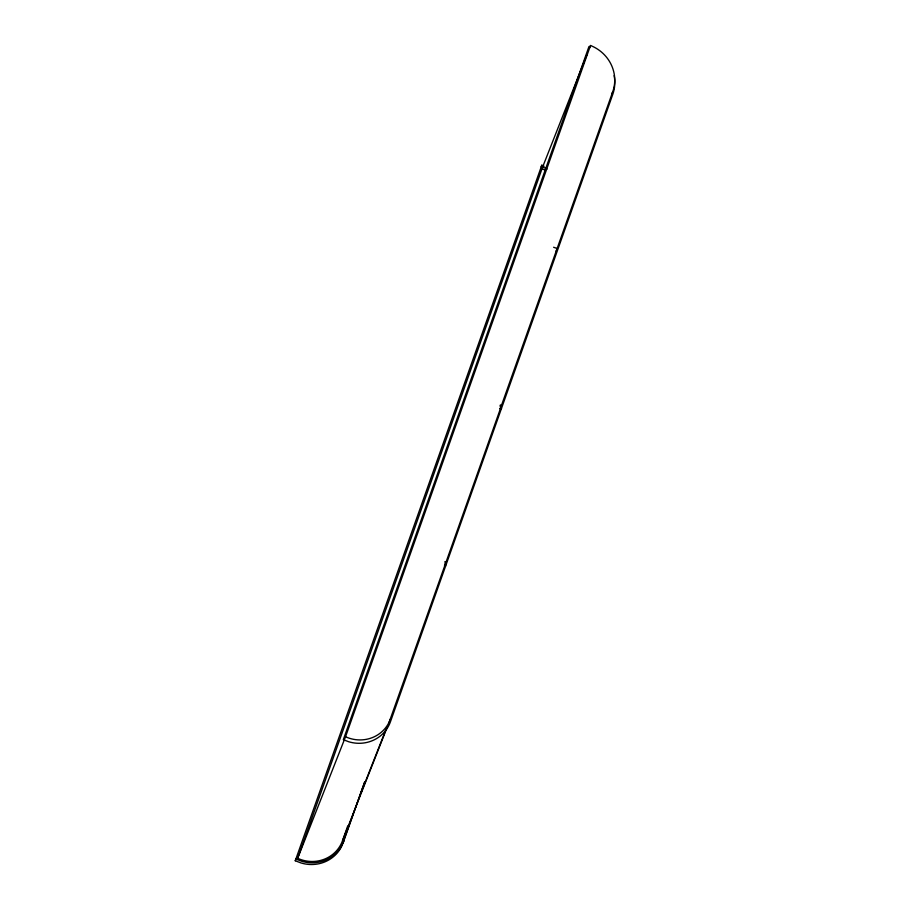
<?xml version="1.0" encoding="UTF-8"?>
<svg xmlns="http://www.w3.org/2000/svg" width="910" height="910" viewBox="0 0 910 910"><rect width="100%" height="100%" fill="white"/><g stroke="black" fill="none" stroke-linecap="round" stroke-linejoin="round"><path stroke-width="1.36" d="M343.138 842.842L364.808 781.656L341.318 847.017A34.716 33.204 21.5 0 1 300.914 862.919L295.261 860.758L541.814 165.21L544.146 166.291M387.307 726.965L342.535 840.635A33.34 31.884 21.5 0 1 297.661 858.301L542.622 167.042A37.628 35.99 21.5 0 1 546.99 169.078M588.963 46.547L343.32 739.693L348.621 741.718A34.341 32.84 21.5 0 0 390.413 721.846L612.783 94.367A38.641 36.946 21.5 0 0 614.148 75.632M297.661 858.301L345.538 736.747L590.499 45.5A37.628 35.99 21.5 0 1 612.76 91.66L500.238 408.897M342.535 840.635L347.745 825.916M388.854 723.029L445.82 562.733L444.808 561.811L445.991 562.232L501.183 406.508L499.999 406.087L500.398 404.95L501.581 405.371M541.143 166.917L541.814 165.21M587.382 53.428L541.95 168.748A37.628 35.99 21.5 0 1 545.249 170.227M589.464 48.139L590.499 45.5M295.261 860.758L295.932 859.051L301.585 861.213A34.705 33.181 21.5 0 0 343.821 841.136M611.725 94.287L612.76 91.66M556.135 251.149L557.17 248.521L553.621 247.247M444.785 565.36L445.991 562.232M360.678 793.645L385.976 729.422M501.512 408.328L500.329 407.908L500.09 408.601L501.274 409.022M446.15 564.553L444.967 564.132L444.501 565.451L445.684 565.872M390.413 719.082A33.34 31.884 21.5 0 1 345.538 736.747"/></g></svg>
